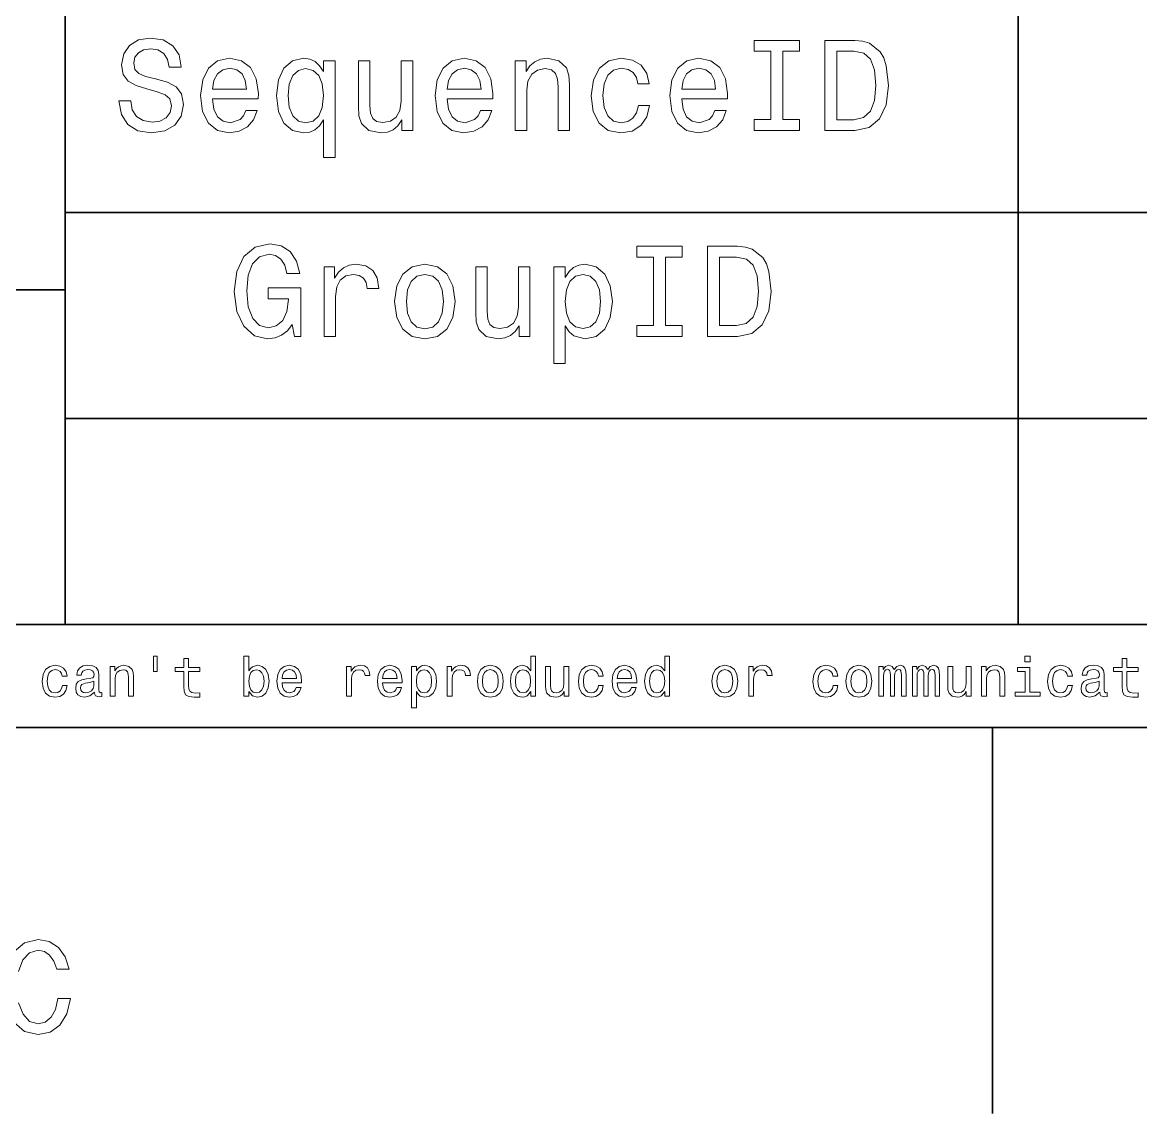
# Model space of a CAD drawing. Extents: x 0 to 1000, y 0 to 400.
# Drawn here: x 833.33 to 876.75, y 5 to 47.39 of the extents above; entities that cross this region are included whole.
import ezdxf

# ---------------------------------------------------------------- set-up
doc = ezdxf.new("R2010")
doc.units = 0

msp = doc.modelspace()

# ---------------------------------------------------------------- linework, layer by layer
at = {"color": 7, "lineweight": 35}
for p, q in [((835, 24), (835, 80)), ((872, 24), (872, 80)), ((835, 40), (955, 40)), ((790, 37), (835, 37)), ((835, 32), (955, 32)), ((790, 24), (955, 24)), ((20, 20), (980, 20)), ((790, 20), (980, 20)), ((871, 20), (871, 5))]:
    msp.add_line(p, q, dxfattribs=at)
at = {"color": 7, "lineweight": 13}
for points in [[(837.541077, 44.3451), (837.082153, 44.3451), (837.182983, 43.810516), (837.435181, 43.417145), (837.823486, 43.180115), (838.347961, 43.094379), (838.867432, 43.175072), (839.255737, 43.396973), (839.502869, 43.744957), (839.593689, 44.203888), (839.518005, 44.617435), (839.306213, 44.884724), (838.963257, 45.061237), (838.504333, 45.192364), (838.110962, 45.288185), (837.85376, 45.399136), (837.70752, 45.560516), (837.662109, 45.812679), (837.70752, 46.039623), (837.838623, 46.211094), (838.040344, 46.327087), (838.317749, 46.367435), (838.600159, 46.317001), (838.822021, 46.180836), (838.968323, 45.953888), (839.038879, 45.646252), (839.497864, 45.646252), (839.497864, 45.656338), (839.417175, 46.130402), (839.180115, 46.483429), (838.806946, 46.70533), (838.302612, 46.780979), (837.848694, 46.70533), (837.495667, 46.493515), (837.268738, 46.165707), (837.188049, 45.742073), (837.253601, 45.363831), (837.445251, 45.106628), (837.747864, 44.935158), (838.161377, 44.804035), (838.569885, 44.688038), (838.877502, 44.577087), (839.064148, 44.415707), (839.1297, 44.153458), (839.069153, 43.886166), (838.912842, 43.684437), (838.675781, 43.558357), (838.368164, 43.518009), (838.025208, 43.573486), (837.762939, 43.734871), (837.596558, 43.997116)], [(862.394104, 43.613831), (861.748535, 43.613831), (861.748535, 43.190201), (863.503601, 43.190201), (863.503601, 43.613831), (862.858093, 43.613831), (862.858093, 46.266571), (863.503601, 46.266571), (863.503601, 46.690201), (861.748535, 46.690201), (861.748535, 46.266571), (862.394104, 46.266571)], [(865.657043, 46.690201), (864.492065, 46.690201), (864.492065, 43.190201), (865.657043, 43.190201), (866.206787, 43.301151), (866.615295, 43.63905), (866.867432, 44.188759), (866.958191, 44.940201), (866.877502, 45.706772), (866.776672, 46.009365), (866.635437, 46.251442), (866.226929, 46.57925), (865.959656, 46.659943)], [(865.621765, 46.271614), (866.005066, 46.195965), (866.267273, 45.963978), (866.423645, 45.55043), (866.47406, 44.940201), (866.418579, 44.350143), (866.262268, 43.9366), (865.994934, 43.68948), (865.621765, 43.608788), (864.961121, 43.608788), (864.961121, 46.271614)], [(840.718323, 44.415707), (842.49353, 44.415707), (842.498535, 44.622478), (842.417847, 45.20245), (842.195984, 45.636166), (841.842957, 45.898415), (841.373901, 45.994236), (840.914978, 45.893372), (840.561951, 45.61095), (840.335022, 45.152016), (840.254333, 44.546829), (840.329956, 43.926514), (840.556946, 43.472622), (840.904907, 43.190201), (841.358765, 43.094379), (841.752136, 43.159943), (842.074951, 43.331409), (842.311951, 43.603745), (842.44812, 43.966858), (842.009338, 43.966858), (841.918579, 43.765129), (841.787476, 43.613831), (841.414246, 43.492794), (841.126831, 43.548271), (840.909973, 43.724785), (840.768738, 44.012245), (840.718323, 44.400574)], [(840.718323, 44.788902), (840.773804, 45.136887), (840.909973, 45.394093), (841.116699, 45.55043), (841.389038, 45.605907), (841.656311, 45.55043), (841.863098, 45.394093), (841.989197, 45.136887), (842.034607, 44.788902)], [(845.030273, 45.479828), (844.873901, 45.706772), (844.697388, 45.868156), (844.490662, 45.958931), (844.253601, 45.994236), (843.824951, 45.893372), (843.492065, 45.61095), (843.275208, 45.157059), (843.199585, 44.546829), (843.275208, 43.931557), (843.492065, 43.477665), (843.824951, 43.190201), (844.253601, 43.094379), (844.490662, 43.124638), (844.692383, 43.210373), (844.868896, 43.366714), (845.030273, 43.603745), (845.030273, 42.141209), (845.47406, 42.141209), (845.47406, 45.898415), (845.030273, 45.898415)], [(843.653442, 44.546829), (843.698853, 44.995678), (843.840088, 45.323486), (844.05188, 45.525215), (844.329224, 45.595821), (844.621765, 45.525215), (844.843689, 45.328529), (844.974792, 45.000721), (845.025208, 44.546829), (844.974792, 44.087894), (844.843689, 43.760086), (844.621765, 43.558357), (844.329224, 43.492794), (844.05188, 43.558357), (843.840088, 43.760086), (843.698853, 44.092937)], [(848.489929, 45.898415), (848.046082, 45.898415), (848.046082, 44.335014), (847.995667, 43.971901), (847.849426, 43.709652), (847.622498, 43.548271), (847.324951, 43.497837), (847.087891, 43.538185), (846.936584, 43.659222), (846.850891, 43.865993), (846.830688, 44.158501), (846.830688, 45.898415), (846.386902, 45.898415), (846.386902, 44.118156), (846.402039, 43.760086), (846.497864, 43.462536), (846.790344, 43.190201), (847.259338, 43.094379), (847.511536, 43.129681), (847.728394, 43.220459), (847.914978, 43.376801), (848.066284, 43.603745), (848.066284, 43.190201), (848.489929, 43.190201)], [(849.826355, 44.415707), (851.601562, 44.415707), (851.606628, 44.622478), (851.52594, 45.20245), (851.304016, 45.636166), (850.950989, 45.898415), (850.481995, 45.994236), (850.023071, 45.893372), (849.670044, 45.61095), (849.443115, 45.152016), (849.362366, 44.546829), (849.438049, 43.926514), (849.664978, 43.472622), (850.012939, 43.190201), (850.466858, 43.094379), (850.860229, 43.159943), (851.182983, 43.331409), (851.420044, 43.603745), (851.556213, 43.966858), (851.117432, 43.966858), (851.026672, 43.765129), (850.895508, 43.613831), (850.522339, 43.492794), (850.234863, 43.548271), (850.018005, 43.724785), (849.876831, 44.012245), (849.826355, 44.400574)], [(849.826355, 44.788902), (849.881836, 45.136887), (850.018005, 45.394093), (850.224792, 45.55043), (850.497131, 45.605907), (850.764404, 45.55043), (850.971191, 45.394093), (851.09729, 45.136887), (851.142639, 44.788902)], [(852.47406, 43.190201), (852.917847, 43.190201), (852.917847, 44.753601), (852.963257, 45.111671), (853.109497, 45.373917), (853.336426, 45.535301), (853.639038, 45.595821), (853.881104, 45.545387), (854.03241, 45.409222), (854.108093, 45.182274), (854.133301, 44.879681), (854.133301, 43.190201), (854.577087, 43.190201), (854.577087, 44.970459), (854.556946, 45.328529), (854.466125, 45.62608), (854.168579, 45.898415), (853.70459, 45.994236), (853.447388, 45.958931), (853.23053, 45.863113), (853.043945, 45.701729), (852.897705, 45.484871), (852.897705, 45.898415), (852.47406, 45.898415)], [(857.234863, 45.000721), (857.673645, 45.000721), (857.582825, 45.404179), (857.365967, 45.721901), (857.028076, 45.918587), (856.589355, 45.994236), (856.105164, 45.893372), (855.737061, 45.61095), (855.505066, 45.152016), (855.424377, 44.536743), (855.5, 43.926514), (855.726929, 43.472622), (856.085022, 43.190201), (856.574219, 43.094379), (857.007935, 43.170029), (857.345825, 43.381844), (857.57782, 43.714695), (857.67865, 44.158501), (857.255066, 44.158501), (857.179382, 43.87608), (857.038208, 43.664265), (856.836426, 43.533142), (856.589355, 43.492794), (856.281677, 43.558357), (856.059814, 43.760086), (855.923645, 44.087894), (855.878235, 44.551872), (855.923645, 45.005764), (856.064819, 45.333572), (856.291809, 45.535301), (856.589355, 45.605907), (856.851562, 45.560516), (857.048279, 45.444523), (857.179382, 45.25288)], [(858.934448, 44.415707), (860.709656, 44.415707), (860.714722, 44.622478), (860.634033, 45.20245), (860.412109, 45.636166), (860.059082, 45.898415), (859.590088, 45.994236), (859.131104, 45.893372), (858.778076, 45.61095), (858.551147, 45.152016), (858.470459, 44.546829), (858.546143, 43.926514), (858.773071, 43.472622), (859.121033, 43.190201), (859.574951, 43.094379), (859.968323, 43.159943), (860.291077, 43.331409), (860.528076, 43.603745), (860.664246, 43.966858), (860.225525, 43.966858), (860.134705, 43.765129), (860.003601, 43.613831), (859.630432, 43.492794), (859.342957, 43.548271), (859.126099, 43.724785), (858.984863, 44.012245), (858.934448, 44.400574)], [(858.934448, 44.788902), (858.989929, 45.136887), (859.126099, 45.394093), (859.332886, 45.55043), (859.605164, 45.605907), (859.872498, 45.55043), (860.079224, 45.394093), (860.205322, 45.136887), (860.250732, 44.788902)], [(843.814819, 35.659222), (843.900574, 35.190201), (844.15271, 35.190201), (844.15271, 37.081409), (842.87677, 37.081409), (842.87677, 36.652737), (843.663513, 36.652737), (843.663513, 36.622478), (843.603027, 36.158501), (843.44165, 35.815559), (843.194519, 35.598701), (842.886841, 35.528095), (842.543945, 35.618874), (842.276611, 35.891209), (842.105164, 36.340057), (842.044678, 36.95533), (842.100098, 37.565559), (842.271606, 38.014408), (842.543945, 38.286743), (842.912109, 38.382565), (843.164246, 38.33213), (843.371033, 38.190922), (843.522339, 37.953888), (843.608032, 37.636166), (844.107361, 37.636166), (843.976196, 38.120316), (843.729065, 38.483429), (843.381104, 38.70533), (842.942322, 38.786022), (842.367432, 38.659943), (841.933716, 38.291786), (841.656311, 37.711815), (841.560486, 36.940201), (841.656311, 36.163544), (841.933716, 35.583572), (842.342224, 35.215416), (842.856628, 35.094379), (843.144104, 35.134724), (843.401306, 35.235588), (843.623169, 35.412102)], [(857.840027, 35.613831), (857.194519, 35.613831), (857.194519, 35.190201), (858.949524, 35.190201), (858.949524, 35.613831), (858.304016, 35.613831), (858.304016, 38.266571), (858.949524, 38.266571), (858.949524, 38.690201), (857.194519, 38.690201), (857.194519, 38.266571), (857.840027, 38.266571)], [(861.103027, 38.690201), (859.938049, 38.690201), (859.938049, 35.190201), (861.103027, 35.190201), (861.65271, 35.301151), (862.061218, 35.63905), (862.313354, 36.188759), (862.404175, 36.940201), (862.323486, 37.706772), (862.222595, 38.009365), (862.081421, 38.251442), (861.672913, 38.57925), (861.405579, 38.659943)], [(861.067688, 38.271614), (861.450989, 38.195965), (861.713257, 37.963978), (861.869568, 37.55043), (861.919983, 36.940201), (861.864563, 36.350143), (861.708191, 35.9366), (861.440918, 35.68948), (861.067688, 35.608788), (860.407043, 35.608788), (860.407043, 38.271614)], [(845.050415, 35.190201), (845.494202, 35.190201), (845.494202, 36.738472), (845.539612, 37.111671), (845.675781, 37.37896), (845.897705, 37.540344), (846.195251, 37.595821), (846.417114, 37.560516), (846.583557, 37.459652), (846.684448, 37.288185), (846.719727, 37.056194), (847.168579, 37.056194), (847.108032, 37.464695), (846.94165, 37.757202), (846.664246, 37.933716), (846.286011, 37.994236), (846.028809, 37.953888), (845.806885, 37.853024), (845.610229, 37.681557), (845.453857, 37.449566), (845.453857, 37.898415), (845.050415, 37.898415)], [(847.788879, 36.541786), (847.869568, 35.926514), (848.101562, 35.472622), (848.469727, 35.190201), (848.963989, 35.094379), (849.453125, 35.190201), (849.821289, 35.467579), (850.053284, 35.921471), (850.139038, 36.541786), (850.053284, 37.157059), (849.821289, 37.615993), (849.453125, 37.893372), (848.963989, 37.994236), (848.469727, 37.893372), (848.101562, 37.61095), (847.869568, 37.157059)], [(853.043945, 37.898415), (852.600098, 37.898415), (852.600098, 36.335014), (852.549683, 35.971901), (852.403442, 35.709652), (852.176514, 35.548271), (851.878967, 35.497837), (851.641907, 35.538185), (851.490601, 35.659222), (851.404907, 35.865993), (851.384705, 36.158501), (851.384705, 37.898415), (850.940918, 37.898415), (850.940918, 36.118156), (850.956055, 35.760086), (851.05188, 35.462536), (851.34436, 35.190201), (851.813354, 35.094379), (852.065552, 35.129681), (852.28241, 35.220459), (852.468994, 35.376801), (852.6203, 35.603745), (852.6203, 35.190201), (853.043945, 35.190201)], [(854.410645, 37.479828), (854.410645, 37.898415), (853.966858, 37.898415), (853.966858, 34.141209), (854.410645, 34.141209), (854.410645, 35.603745), (854.566956, 35.366714), (854.743469, 35.210373), (855.187317, 35.094379), (855.610962, 35.190201), (855.943787, 35.477665), (856.160645, 35.931557), (856.241333, 36.546829), (856.160645, 37.157059), (855.943787, 37.61095), (855.610962, 37.893372), (855.187317, 37.994236), (854.945251, 37.963978), (854.738464, 37.868156), (854.561951, 37.706772)], [(848.242798, 36.546829), (848.288147, 37.000721), (848.429382, 37.328529), (848.656311, 37.530258), (848.963989, 37.600864), (849.266541, 37.530258), (849.493469, 37.333572), (849.634705, 37.000721), (849.68512, 36.546829), (849.634705, 36.087894), (849.493469, 35.755043), (849.266541, 35.553314), (848.963989, 35.487751), (848.656311, 35.553314), (848.429382, 35.755043), (848.288147, 36.087894)], [(855.111633, 35.492794), (854.814087, 35.558357), (854.597229, 35.760086), (854.46106, 36.087894), (854.41571, 36.546829), (854.46106, 37.000721), (854.597229, 37.328529), (854.814087, 37.525215), (855.111633, 37.595821), (855.383972, 37.525215), (855.60083, 37.323486), (855.737, 36.995678), (855.787476, 36.546829), (855.737, 36.092937), (855.60083, 35.760086), (855.383972, 35.558357)], [(838.420715, 22.768372), (838.420715, 22.180475), (838.565552, 22.180475), (838.565552, 22.768372)], [(839.60083, 22.17399), (839.60083, 21.592579), (839.613831, 21.404537), (839.674316, 21.274855), (839.795349, 21.199207), (840.000732, 21.173269), (840.225464, 21.184076), (840.225464, 21.348343), (840.061218, 21.335373), (839.912109, 21.352665), (839.832092, 21.4067), (839.797546, 21.497478), (839.791077, 21.625), (839.791077, 22.17399), (840.225464, 22.17399), (840.225464, 22.336094), (839.791077, 22.336094), (839.791077, 22.675432), (839.60083, 22.675432), (839.60083, 22.336094), (839.272339, 22.336094), (839.272339, 22.17399)], [(842.127502, 21.393732), (842.268005, 21.227304), (842.460388, 21.173269), (842.641907, 21.214336), (842.786743, 21.337536), (842.877502, 21.534222), (842.912109, 21.795748), (842.877502, 22.057276), (842.784546, 22.251801), (842.641907, 22.372837), (842.460388, 22.416065), (842.270142, 22.359869), (842.192322, 22.290705), (842.127502, 22.197765), (842.127502, 22.766211), (841.937317, 22.766211), (841.937317, 21.214336), (842.127502, 21.214336)], [(853.070557, 21.393732), (853.070557, 21.214336), (853.260803, 21.214336), (853.260803, 22.766211), (853.072754, 22.766211), (853.072754, 22.197765), (852.927917, 22.36203), (852.839294, 22.400936), (852.737732, 22.416065), (852.554016, 22.372837), (852.411377, 22.251801), (852.31842, 22.057276), (852.286011, 21.795748), (852.31842, 21.534222), (852.411377, 21.337536), (852.554016, 21.214336), (852.737732, 21.173269), (852.839294, 21.1884), (852.930115, 21.227304)], [(858.275208, 21.393732), (858.275208, 21.214336), (858.465393, 21.214336), (858.465393, 22.766211), (858.277344, 22.766211), (858.277344, 22.197765), (858.132568, 22.36203), (858.043945, 22.400936), (857.942322, 22.416065), (857.758606, 22.372837), (857.615967, 22.251801), (857.52301, 22.057276), (857.490601, 21.795748), (857.52301, 21.534222), (857.615967, 21.337536), (857.758606, 21.214336), (857.942322, 21.173269), (858.043945, 21.1884), (858.134705, 21.227304)], [(872.462524, 22.766211), (872.261536, 22.766211), (872.261536, 22.550072), (872.462524, 22.550072)], [(876.033142, 22.17399), (876.033142, 21.592579), (876.046143, 21.404537), (876.106628, 21.274855), (876.227661, 21.199207), (876.432983, 21.173269), (876.657776, 21.184076), (876.657776, 21.348343), (876.49353, 21.335373), (876.34436, 21.352665), (876.264404, 21.4067), (876.229858, 21.497478), (876.223328, 21.625), (876.223328, 22.17399), (876.657776, 22.17399), (876.657776, 22.336094), (876.223328, 22.336094), (876.223328, 22.675432), (876.033142, 22.675432), (876.033142, 22.336094), (875.70459, 22.336094), (875.70459, 22.17399)], [(834.880371, 21.990273), (835.06842, 21.990273), (835.029541, 22.163183), (834.936584, 22.299351), (834.791748, 22.383644), (834.60376, 22.416065), (834.39624, 22.372837), (834.238464, 22.251801), (834.139038, 22.055115), (834.104492, 21.791426), (834.136902, 21.529898), (834.234131, 21.335373), (834.387573, 21.214336), (834.597229, 21.173269), (834.783142, 21.20569), (834.927979, 21.296469), (835.027344, 21.439119), (835.070618, 21.629322), (834.889038, 21.629322), (834.856628, 21.508284), (834.796082, 21.417507), (834.709656, 21.361311), (834.60376, 21.344019), (834.471924, 21.372118), (834.37677, 21.458572), (834.31842, 21.599062), (834.299011, 21.797911), (834.31842, 21.992434), (834.378967, 22.132925), (834.476196, 22.219379), (834.60376, 22.24964), (834.716125, 22.230186), (834.800415, 22.180475), (834.856628, 22.098343)], [(836.131836, 21.365633), (836.131836, 21.35915), (836.142639, 21.285662), (836.175049, 21.233789), (836.311218, 21.192722), (836.417114, 21.210014), (836.417114, 21.356987), (836.371765, 21.350504), (836.311218, 21.378601), (836.300415, 21.465057), (836.300415, 22.065922), (836.274475, 22.219379), (836.198853, 22.32745), (836.067017, 22.39229), (835.881104, 22.416065), (835.699585, 22.390129), (835.565552, 22.316643), (835.481262, 22.202089), (835.453186, 22.050793), (835.453186, 22.037823), (835.623901, 22.037823), (835.639038, 22.128601), (835.686584, 22.193443), (835.764404, 22.232347), (835.874634, 22.247478), (835.98053, 22.236671), (836.056213, 22.20425), (836.101562, 22.148054), (836.116699, 22.070244), (836.108032, 21.979465), (836.073486, 21.934076), (835.987, 21.912464), (835.824951, 21.895172), (835.639038, 21.856268), (835.507202, 21.787104), (835.429382, 21.679033), (835.40564, 21.519091), (835.427246, 21.37644), (835.494202, 21.270533), (835.602295, 21.203529), (835.751465, 21.179754), (835.952454, 21.225143)], [(836.74353, 21.214336), (836.933716, 21.214336), (836.933716, 21.884365), (836.953186, 22.037823), (837.015869, 22.150215), (837.113098, 22.219379), (837.242798, 22.245316), (837.346558, 22.223701), (837.411377, 22.165344), (837.443787, 22.068083), (837.45459, 21.9384), (837.45459, 21.214336), (837.644775, 21.214336), (837.644775, 21.977304), (837.636169, 22.130762), (837.597229, 22.258286), (837.469727, 22.375), (837.270874, 22.416065), (837.160645, 22.400936), (837.067688, 22.359869), (836.987732, 22.290705), (836.925049, 22.197765), (836.925049, 22.375), (836.74353, 22.375)], [(842.71759, 21.795748), (842.695923, 21.601225), (842.637573, 21.458572), (842.544678, 21.372118), (842.427917, 21.344019), (842.300415, 21.372118), (842.207458, 21.458572), (842.149109, 21.599062), (842.129639, 21.795748), (842.149109, 21.990273), (842.207458, 22.130762), (842.300415, 22.215057), (842.427917, 22.245316), (842.544678, 22.215057), (842.637573, 22.128601), (842.695923, 21.988111)], [(843.41571, 21.739553), (844.176514, 21.739553), (844.17865, 21.828169), (844.144104, 22.076729), (844.04895, 22.262608), (843.897705, 22.375), (843.696655, 22.416065), (843.5, 22.372837), (843.348694, 22.251801), (843.251404, 22.055115), (843.216858, 21.795748), (843.249268, 21.529898), (843.346558, 21.335373), (843.495667, 21.214336), (843.690186, 21.173269), (843.858765, 21.201368), (843.99707, 21.274855), (844.098694, 21.391569), (844.157043, 21.54719), (843.968994, 21.54719), (843.930115, 21.460733), (843.873901, 21.395893), (843.713989, 21.344019), (843.590759, 21.367794), (843.497803, 21.443443), (843.437317, 21.566643), (843.41571, 21.733068)], [(843.41571, 21.899494), (843.439453, 22.04863), (843.497803, 22.158861), (843.586426, 22.225864), (843.703125, 22.24964), (843.817688, 22.225864), (843.906311, 22.158861), (843.960327, 22.04863), (843.979797, 21.899494)], [(845.922913, 21.214336), (846.113098, 21.214336), (846.113098, 21.877882), (846.132568, 22.037823), (846.190918, 22.152376), (846.286011, 22.22154), (846.413513, 22.245316), (846.508606, 22.230186), (846.579956, 22.186958), (846.623169, 22.113472), (846.638306, 22.014048), (846.830688, 22.014048), (846.804749, 22.189121), (846.733398, 22.31448), (846.614502, 22.390129), (846.452454, 22.416065), (846.342224, 22.398775), (846.24707, 22.355547), (846.162781, 22.282061), (846.095825, 22.182636), (846.095825, 22.375), (845.922913, 22.375)], [(847.319153, 21.739553), (848.079956, 21.739553), (848.082092, 21.828169), (848.047546, 22.076729), (847.952454, 22.262608), (847.801147, 22.375), (847.600098, 22.416065), (847.403442, 22.372837), (847.252136, 22.251801), (847.154907, 22.055115), (847.1203, 21.795748), (847.15271, 21.529898), (847.25, 21.335373), (847.399109, 21.214336), (847.593628, 21.173269), (847.762207, 21.201368), (847.900574, 21.274855), (848.002136, 21.391569), (848.060486, 21.54719), (847.872437, 21.54719), (847.833557, 21.460733), (847.777344, 21.395893), (847.617432, 21.344019), (847.494202, 21.367794), (847.401245, 21.443443), (847.340759, 21.566643), (847.319153, 21.733068)], [(847.319153, 21.899494), (847.342896, 22.04863), (847.401245, 22.158861), (847.489868, 22.225864), (847.606628, 22.24964), (847.721191, 22.225864), (847.809753, 22.158861), (847.863831, 22.04863), (847.88324, 21.899494)], [(848.63324, 22.195604), (848.63324, 22.375), (848.443054, 22.375), (848.443054, 20.764769), (848.63324, 20.764769), (848.63324, 21.391569), (848.700256, 21.289986), (848.77594, 21.222982), (848.966125, 21.173269), (849.147644, 21.214336), (849.290344, 21.337536), (849.38324, 21.532061), (849.417847, 21.795748), (849.38324, 22.057276), (849.290344, 22.251801), (849.147644, 22.372837), (848.966125, 22.416065), (848.862366, 22.403097), (848.773743, 22.36203), (848.69812, 22.292866)], [(848.933716, 21.344019), (848.806152, 21.372118), (848.713257, 21.458572), (848.654907, 21.599062), (848.635437, 21.795748), (848.654907, 21.990273), (848.713257, 22.130762), (848.806152, 22.215057), (848.933716, 22.245316), (849.050415, 22.215057), (849.143372, 22.128601), (849.201721, 21.988111), (849.223328, 21.795748), (849.201721, 21.601225), (849.143372, 21.458572), (849.050415, 21.372118)], [(849.826355, 21.214336), (850.016541, 21.214336), (850.016541, 21.877882), (850.036011, 22.037823), (850.09436, 22.152376), (850.189453, 22.22154), (850.316956, 22.245316), (850.412109, 22.230186), (850.483398, 22.186958), (850.526611, 22.113472), (850.541748, 22.014048), (850.734131, 22.014048), (850.708191, 22.189121), (850.636841, 22.31448), (850.518005, 22.390129), (850.355896, 22.416065), (850.245667, 22.398775), (850.150574, 22.355547), (850.066284, 22.282061), (849.999268, 22.182636), (849.999268, 22.375), (849.826355, 22.375)], [(851, 21.793587), (851.034546, 21.529898), (851.133972, 21.335373), (851.291748, 21.214336), (851.503601, 21.173269), (851.713257, 21.214336), (851.871033, 21.333212), (851.970459, 21.527737), (852.007202, 21.793587), (851.970459, 22.057276), (851.871033, 22.253962), (851.713257, 22.372837), (851.503601, 22.416065), (851.291748, 22.372837), (851.133972, 22.251801), (851.034546, 22.057276)], [(851.194519, 21.795748), (851.213928, 21.990273), (851.274475, 22.130762), (851.371704, 22.217218), (851.503601, 22.247478), (851.63324, 22.217218), (851.73053, 22.132925), (851.791016, 21.990273), (851.812683, 21.795748), (851.791016, 21.599062), (851.73053, 21.456411), (851.63324, 21.369955), (851.503601, 21.341858), (851.371704, 21.369955), (851.274475, 21.456411), (851.213928, 21.599062)], [(852.770142, 22.245316), (852.895508, 22.215057), (852.990601, 22.130762), (853.046814, 21.990273), (853.06842, 21.795748), (853.046814, 21.599062), (852.990601, 21.458572), (852.895508, 21.372118), (852.770142, 21.344019), (852.651245, 21.372118), (852.560486, 21.458572), (852.5, 21.601225), (852.48053, 21.795748), (852.5, 21.988111), (852.560486, 22.128601), (852.651245, 22.215057)], [(854.553284, 22.375), (854.363098, 22.375), (854.363098, 21.704971), (854.341492, 21.549351), (854.278809, 21.436958), (854.181519, 21.367794), (854.054016, 21.34618), (853.952393, 21.363472), (853.887573, 21.415344), (853.85083, 21.503962), (853.842163, 21.629322), (853.842163, 22.375), (853.651978, 22.375), (853.651978, 21.61203), (853.658447, 21.458572), (853.699524, 21.331051), (853.82489, 21.214336), (854.025879, 21.173269), (854.133972, 21.1884), (854.226929, 21.227304), (854.306885, 21.294308), (854.371704, 21.391569), (854.371704, 21.214336), (854.553284, 21.214336)], [(855.698792, 21.990273), (855.886841, 21.990273), (855.847961, 22.163183), (855.755005, 22.299351), (855.610229, 22.383644), (855.42218, 22.416065), (855.214661, 22.372837), (855.056885, 22.251801), (854.957458, 22.055115), (854.922852, 21.791426), (854.955322, 21.529898), (855.052551, 21.335373), (855.206055, 21.214336), (855.415649, 21.173269), (855.601562, 21.20569), (855.746338, 21.296469), (855.845825, 21.439119), (855.889038, 21.629322), (855.707458, 21.629322), (855.675049, 21.508284), (855.614502, 21.417507), (855.528076, 21.361311), (855.42218, 21.344019), (855.290283, 21.372118), (855.19519, 21.458572), (855.136841, 21.599062), (855.117432, 21.797911), (855.136841, 21.992434), (855.197388, 22.132925), (855.294617, 22.219379), (855.42218, 22.24964), (855.534546, 22.230186), (855.618835, 22.180475), (855.675049, 22.098343)], [(856.427185, 21.739553), (857.187988, 21.739553), (857.190186, 21.828169), (857.155579, 22.076729), (857.060486, 22.262608), (856.90918, 22.375), (856.708191, 22.416065), (856.511475, 22.372837), (856.360229, 22.251801), (856.262939, 22.055115), (856.228333, 21.795748), (856.260803, 21.529898), (856.358032, 21.335373), (856.507202, 21.214336), (856.701721, 21.173269), (856.8703, 21.201368), (857.008606, 21.274855), (857.110229, 21.391569), (857.168579, 21.54719), (856.98053, 21.54719), (856.941589, 21.460733), (856.885437, 21.395893), (856.725464, 21.344019), (856.602295, 21.367794), (856.509338, 21.443443), (856.448853, 21.566643), (856.427185, 21.733068)], [(856.427185, 21.899494), (856.450989, 22.04863), (856.509338, 22.158861), (856.597961, 22.225864), (856.714661, 22.24964), (856.829224, 22.225864), (856.917847, 22.158861), (856.971863, 22.04863), (856.991333, 21.899494)], [(857.974731, 22.245316), (858.100098, 22.215057), (858.19519, 22.130762), (858.251404, 21.990273), (858.27301, 21.795748), (858.251404, 21.599062), (858.19519, 21.458572), (858.100098, 21.372118), (857.974731, 21.344019), (857.855896, 21.372118), (857.765137, 21.458572), (857.70459, 21.601225), (857.68512, 21.795748), (857.70459, 21.988111), (857.765137, 22.128601), (857.855896, 22.215057)], [(860.108032, 21.793587), (860.142639, 21.529898), (860.242065, 21.335373), (860.399841, 21.214336), (860.611633, 21.173269), (860.821289, 21.214336), (860.979065, 21.333212), (861.078491, 21.527737), (861.115234, 21.793587), (861.078491, 22.057276), (860.979065, 22.253962), (860.821289, 22.372837), (860.611633, 22.416065), (860.399841, 22.372837), (860.242065, 22.251801), (860.142639, 22.057276)], [(860.302551, 21.795748), (860.322021, 21.990273), (860.382568, 22.130762), (860.479797, 22.217218), (860.611633, 22.247478), (860.741333, 22.217218), (860.838623, 22.132925), (860.899109, 21.990273), (860.920715, 21.795748), (860.899109, 21.599062), (860.838623, 21.456411), (860.741333, 21.369955), (860.611633, 21.341858), (860.479797, 21.369955), (860.382568, 21.456411), (860.322021, 21.599062)], [(861.536743, 21.214336), (861.726929, 21.214336), (861.726929, 21.877882), (861.746399, 22.037823), (861.804749, 22.152376), (861.899841, 22.22154), (862.027344, 22.245316), (862.122437, 22.230186), (862.193787, 22.186958), (862.237, 22.113472), (862.252136, 22.014048), (862.444519, 22.014048), (862.418579, 22.189121), (862.347229, 22.31448), (862.228394, 22.390129), (862.066284, 22.416065), (861.956055, 22.398775), (861.860962, 22.355547), (861.776611, 22.282061), (861.709656, 22.182636), (861.709656, 22.375), (861.536743, 22.375)], [(864.806885, 21.990273), (864.994934, 21.990273), (864.956055, 22.163183), (864.863098, 22.299351), (864.718262, 22.383644), (864.530273, 22.416065), (864.322754, 22.372837), (864.164978, 22.251801), (864.065552, 22.055115), (864.030945, 21.791426), (864.063354, 21.529898), (864.160645, 21.335373), (864.314087, 21.214336), (864.523743, 21.173269), (864.709656, 21.20569), (864.854431, 21.296469), (864.953857, 21.439119), (864.997131, 21.629322), (864.815552, 21.629322), (864.783142, 21.508284), (864.722595, 21.417507), (864.636169, 21.361311), (864.530273, 21.344019), (864.398376, 21.372118), (864.303284, 21.458572), (864.244934, 21.599062), (864.225464, 21.797911), (864.244934, 21.992434), (864.305481, 22.132925), (864.40271, 22.219379), (864.530273, 22.24964), (864.642639, 22.230186), (864.726929, 22.180475), (864.783142, 22.098343)], [(865.312683, 21.793587), (865.347229, 21.529898), (865.446655, 21.335373), (865.604431, 21.214336), (865.816284, 21.173269), (866.02594, 21.214336), (866.183716, 21.333212), (866.283142, 21.527737), (866.319885, 21.793587), (866.283142, 22.057276), (866.183716, 22.253962), (866.02594, 22.372837), (865.816284, 22.416065), (865.604431, 22.372837), (865.446655, 22.251801), (865.347229, 22.057276)], [(865.507202, 21.795748), (865.526672, 21.990273), (865.587158, 22.130762), (865.684448, 22.217218), (865.816284, 22.247478), (865.945923, 22.217218), (866.043213, 22.132925), (866.10376, 21.990273), (866.125366, 21.795748), (866.10376, 21.599062), (866.043213, 21.456411), (865.945923, 21.369955), (865.816284, 21.341858), (865.684448, 21.369955), (865.587158, 21.456411), (865.526672, 21.599062)], [(866.59436, 21.214336), (866.76947, 21.214336), (866.76947, 21.990273), (866.780273, 22.106987), (866.812683, 22.191282), (866.862366, 22.240993), (866.927246, 22.260447), (866.979126, 22.243155), (867.013672, 22.199926), (867.030945, 22.12644), (867.037476, 22.029179), (867.037476, 21.214336), (867.201721, 21.214336), (867.201721, 21.990273), (867.212524, 22.104826), (867.244934, 22.189121), (867.296814, 22.240993), (867.361694, 22.260447), (867.413513, 22.243155), (867.44812, 22.199926), (867.469727, 22.029179), (867.469727, 21.214336), (867.644775, 21.214336), (867.644775, 22.016211), (867.633972, 22.182636), (867.599426, 22.310158), (867.530273, 22.387968), (867.417847, 22.416065), (867.286011, 22.372837), (867.184448, 22.247478), (867.104492, 22.370676), (866.970459, 22.416065), (866.847229, 22.372837), (866.762939, 22.251801), (866.762939, 22.375), (866.59436, 22.375)], [(867.895508, 21.214336), (868.070618, 21.214336), (868.070618, 21.990273), (868.081421, 22.106987), (868.113831, 22.191282), (868.163513, 22.240993), (868.228394, 22.260447), (868.280273, 22.243155), (868.314819, 22.199926), (868.332153, 22.12644), (868.338623, 22.029179), (868.338623, 21.214336), (868.502869, 21.214336), (868.502869, 21.990273), (868.513672, 22.104826), (868.546082, 22.189121), (868.597961, 22.240993), (868.662842, 22.260447), (868.714722, 22.243155), (868.749268, 22.199926), (868.770874, 22.029179), (868.770874, 21.214336), (868.945984, 21.214336), (868.945984, 22.016211), (868.935181, 22.182636), (868.900574, 22.310158), (868.831421, 22.387968), (868.718994, 22.416065), (868.587158, 22.372837), (868.485596, 22.247478), (868.40564, 22.370676), (868.271606, 22.416065), (868.148438, 22.372837), (868.064087, 22.251801), (868.064087, 22.375), (867.895508, 22.375)], [(870.167114, 22.375), (869.976929, 22.375), (869.976929, 21.704971), (869.955322, 21.549351), (869.892639, 21.436958), (869.79541, 21.367794), (869.667847, 21.34618), (869.566284, 21.363472), (869.501465, 21.415344), (869.464722, 21.503962), (869.456055, 21.629322), (869.456055, 22.375), (869.265869, 22.375), (869.265869, 21.61203), (869.272339, 21.458572), (869.313416, 21.331051), (869.438782, 21.214336), (869.639771, 21.173269), (869.747803, 21.1884), (869.840759, 21.227304), (869.920776, 21.294308), (869.985596, 21.391569), (869.985596, 21.214336), (870.167114, 21.214336)], [(870.573486, 21.214336), (870.763672, 21.214336), (870.763672, 21.884365), (870.783142, 22.037823), (870.845825, 22.150215), (870.943115, 22.219379), (871.072754, 22.245316), (871.176514, 22.223701), (871.241333, 22.165344), (871.273804, 22.068083), (871.284607, 21.9384), (871.284607, 21.214336), (871.474792, 21.214336), (871.474792, 21.977304), (871.466125, 22.130762), (871.427246, 22.258286), (871.299683, 22.375), (871.10083, 22.416065), (870.990601, 22.400936), (870.897705, 22.359869), (870.817749, 22.290705), (870.755066, 22.197765), (870.755066, 22.375), (870.573486, 22.375)], [(872.456055, 21.374279), (872.456055, 22.336094), (871.96759, 22.336094), (871.96759, 22.17399), (872.265869, 22.17399), (872.265869, 21.374279), (871.876831, 21.374279), (871.876831, 21.214336), (872.849426, 21.214336), (872.849426, 21.374279)], [(873.914978, 21.990273), (874.103027, 21.990273), (874.064148, 22.163183), (873.971191, 22.299351), (873.826355, 22.383644), (873.638306, 22.416065), (873.430847, 22.372837), (873.273071, 22.251801), (873.173645, 22.055115), (873.139038, 21.791426), (873.171448, 21.529898), (873.268738, 21.335373), (873.42218, 21.214336), (873.631836, 21.173269), (873.817749, 21.20569), (873.962524, 21.296469), (874.061951, 21.439119), (874.105225, 21.629322), (873.923645, 21.629322), (873.891235, 21.508284), (873.830688, 21.417507), (873.744263, 21.361311), (873.638306, 21.344019), (873.50647, 21.372118), (873.411377, 21.458572), (873.353027, 21.599062), (873.333557, 21.797911), (873.353027, 21.992434), (873.413574, 22.132925), (873.510803, 22.219379), (873.638306, 22.24964), (873.750732, 22.230186), (873.835022, 22.180475), (873.891235, 22.098343)], [(875.166443, 21.365633), (875.166443, 21.35915), (875.177246, 21.285662), (875.209656, 21.233789), (875.345825, 21.192722), (875.451721, 21.210014), (875.451721, 21.356987), (875.406372, 21.350504), (875.345825, 21.378601), (875.335022, 21.465057), (875.335022, 22.065922), (875.309082, 22.219379), (875.233459, 22.32745), (875.101562, 22.39229), (874.91571, 22.416065), (874.734131, 22.390129), (874.600159, 22.316643), (874.515869, 22.202089), (874.487732, 22.050793), (874.487732, 22.037823), (874.658508, 22.037823), (874.673645, 22.128601), (874.721191, 22.193443), (874.799011, 22.232347), (874.909241, 22.247478), (875.015137, 22.236671), (875.090759, 22.20425), (875.136169, 22.148054), (875.151306, 22.070244), (875.142639, 21.979465), (875.108093, 21.934076), (875.021606, 21.912464), (874.859497, 21.895172), (874.673645, 21.856268), (874.541809, 21.787104), (874.463989, 21.679033), (874.440186, 21.519091), (874.461792, 21.37644), (874.528809, 21.270533), (874.636902, 21.203529), (874.786011, 21.179754), (874.987061, 21.225143)], [(836.110229, 21.620676), (836.08429, 21.508284), (836.015137, 21.421829), (835.911377, 21.365633), (835.783875, 21.34618), (835.701721, 21.356987), (835.643372, 21.391569), (835.606628, 21.452089), (835.595825, 21.536383), (835.604431, 21.61203), (835.639038, 21.666065), (835.777344, 21.726583), (835.952454, 21.752522), (836.110229, 21.804394)], [(875.144836, 21.620676), (875.118896, 21.508284), (875.049744, 21.421829), (874.945984, 21.365633), (874.818481, 21.34618), (874.736328, 21.356987), (874.677979, 21.391569), (874.641235, 21.452089), (874.630432, 21.536383), (874.639038, 21.61203), (874.673645, 21.666065), (874.811951, 21.726583), (874.987061, 21.752522), (875.144836, 21.804394)]]:
    msp.add_lwpolyline(points, close=True, dxfattribs=at)
for points in [[(833.188965, 10.527017), (833.355347, 10.975864), (833.612549, 11.248199), (833.945435, 11.34402), (834.1875, 11.293588), (834.394287, 11.152377), (834.555664, 10.925432), (834.666626, 10.612752), (835.145691, 10.612752), (834.994385, 11.091858), (834.732178, 11.45497), (834.374084, 11.681916), (833.945435, 11.762608), (833.410828, 11.636527), (833.002319, 11.283501)], [(833.002319, 8.550072), (833.410828, 8.192002), (833.945435, 8.070965), (834.414429, 8.166786), (834.792664, 8.434077), (835.059998, 8.872838), (835.201172, 9.467939), (834.717041, 9.467939), (834.61615, 9.044308), (834.449768, 8.741714), (834.217773, 8.555115), (833.945435, 8.494596), (833.617615, 8.585374), (833.360413, 8.857708), (833.188965, 9.301513)]]:
    msp.add_lwpolyline(points, dxfattribs=at)

doc.saveas('drawing.dxf')
